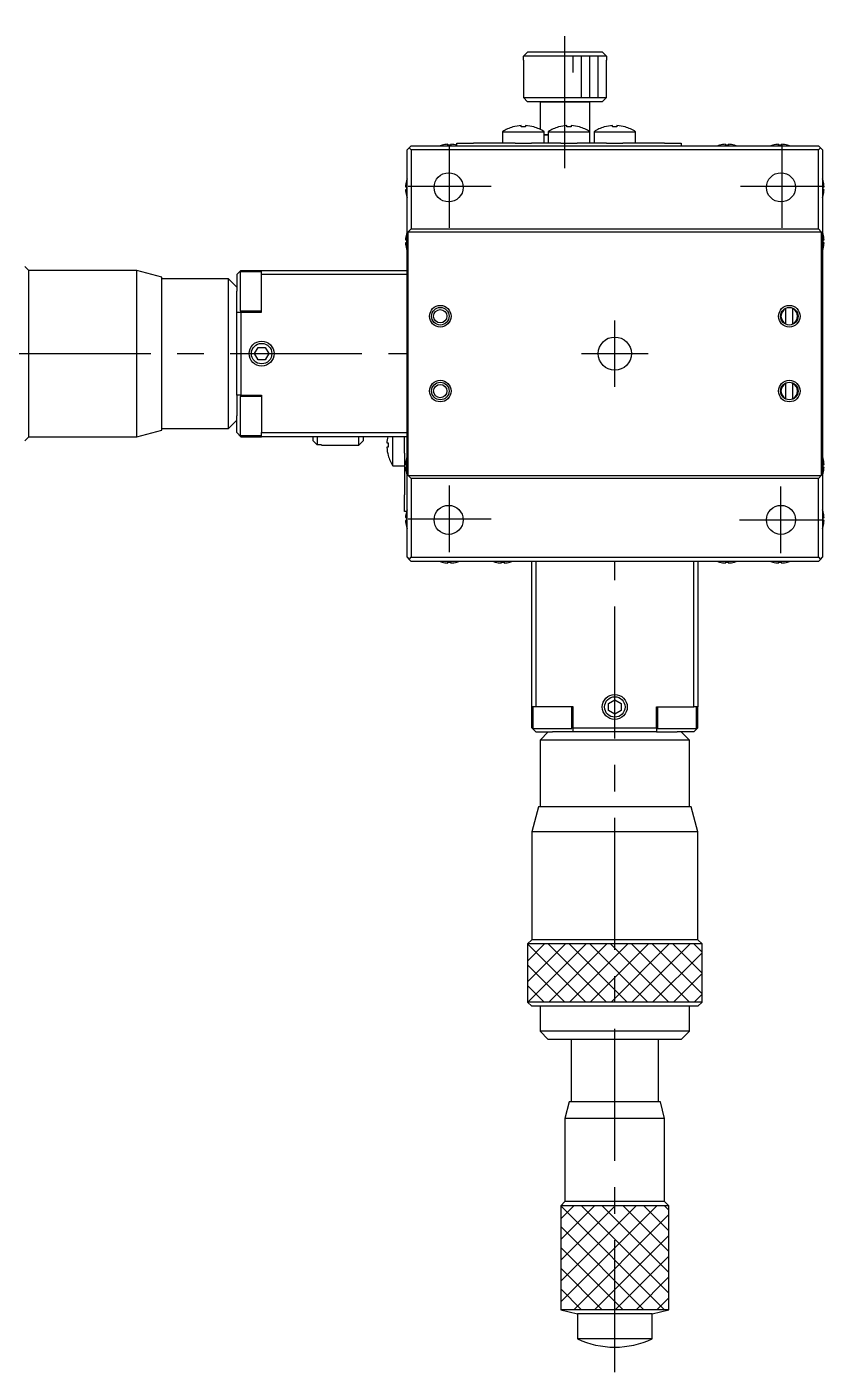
# Model space of a CAD drawing. Extents: x 0 to 392, y -8 to 269.
# Drawn here: x 296.2 to 392.1, y 58.9 to 220.7 of the extents above; entities that cross this region are included whole.
import ezdxf

# ---------------------------------------------------------------- set-up
doc = ezdxf.new("R2010")
doc.units = 0
doc.header["$LTSCALE"] = 0.5
doc.linetypes.add('CENTER', pattern=[50.8, 31.75, -6.35, 6.35, -6.35])
for name, color, linetype in [('MSM_CENTER', 1, 'CENTER'), ('MSM_CONTINUOUS', 7, 'CONTINUOUS'), ('MSM_NARROW', 5, 'CONTINUOUS')]:
    doc.layers.add(name, color=color, linetype=linetype)

msp = doc.modelspace()

# ---------------------------------------------------------------- linework, layer by layer
at = {"layer": 'MSM_CENTER'}
for p, q in [((360.905071, 203.65), (360.905071, 220.65)), ((347.030071, 196.475), (347.030071, 206.475)), ((387.030071, 196.475), (387.030071, 206.475)), ((342.030071, 201.475), (352.030071, 201.475)), ((382.030071, 201.475), (392.030071, 201.475)), ((366.905071, 177.35), (366.905071, 185.35)), ((244.405071, 181.35), (341.905071, 181.35)), ((362.905071, 181.35), (370.905071, 181.35)), ((347.030071, 157.475), (347.030071, 165.475)), ((386.905071, 157.35), (386.905071, 165.35)), ((342.030071, 161.475), (352.030071, 161.475)), ((381.905071, 161.35), (391.905071, 161.35)), ((366.905071, 58.85), (366.905071, 156.35))]:
    msp.add_line(p, q, dxfattribs=at)
at = {"layer": 'MSM_CONTINUOUS'}
for p, q in [((355.921096, 217.15), (356.422884, 217.65)), ((365.889045, 217.15), (355.921096, 217.15)), ((355.921096, 216.65), (355.921096, 217.15)), ((356.422884, 217.65), (365.387258, 217.65)), ((365.387258, 217.65), (365.889045, 217.15)), ((365.889045, 217.15), (365.889045, 216.65)), ((355.905071, 216.65), (355.905071, 212.15)), ((355.905071, 216.65), (355.921096, 216.65)), ((365.889045, 216.65), (365.905071, 216.65)), ((365.905071, 212.15), (365.905071, 216.65)), ((355.905071, 212.15), (356.405071, 211.65)), ((355.905071, 212.15), (365.905071, 212.15)), ((365.405071, 211.65), (365.905071, 212.15)), ((365.405071, 211.65), (356.405071, 211.65)), ((357.905071, 211.65), (356.405071, 211.65)), ((357.905071, 211.65), (357.905071, 208.331129)), ((357.905071, 211.65), (363.905071, 211.65)), ((363.905071, 211.65), (357.905071, 211.65)), ((363.905071, 208.041657), (363.905071, 211.65)), ((365.405071, 211.65), (363.905071, 211.65)), ((355.645071, 208.612581), (355.645071, 208.784953)), ((356.165071, 208.784953), (356.165071, 208.612581)), ((361.145071, 208.612581), (361.145071, 208.784953)), ((361.665071, 208.784953), (361.665071, 208.612581)), ((366.645071, 208.612581), (366.645071, 208.784953)), ((367.165071, 208.784953), (367.165071, 208.612581)), ((353.405071, 208.041657), (353.405071, 206.65)), ((353.405071, 208.041657), (355.905071, 208.041657)), ((354.646481, 208.612581), (354.643138, 208.619436)), ((356.165071, 208.612581), (355.645071, 208.612581)), ((355.905071, 208.041657), (358.405071, 208.041657)), ((357.167003, 208.619436), (357.16366, 208.612581)), ((358.405071, 206.65), (358.405071, 208.041657)), ((358.405071, 207.65), (358.905071, 207.65)), ((358.905071, 207.65), (358.405071, 207.65)), ((358.905071, 208.041657), (358.905071, 206.65)), ((358.905071, 208.041657), (361.405071, 208.041657)), ((360.146481, 208.612581), (360.143138, 208.619436)), ((361.665071, 208.612581), (361.145071, 208.612581)), ((361.405071, 208.041657), (363.905071, 208.041657)), ((362.667003, 208.619436), (362.66366, 208.612581)), ((363.905071, 206.65), (363.905071, 208.041657)), ((364.405071, 208.041657), (364.405071, 206.65)), ((364.405071, 208.041657), (366.905071, 208.041657)), ((365.646481, 208.612581), (365.643138, 208.619436)), ((367.165071, 208.612581), (366.645071, 208.612581)), ((366.905071, 208.041657), (369.405071, 208.041657)), ((368.167003, 208.619436), (368.16366, 208.612581)), ((369.405071, 206.65), (369.405071, 208.041657)), ((342.155071, 206.1), (341.905071, 205.85)), ((341.905071, 190.85), (341.905071, 205.85)), ((342.405071, 206.35), (342.155071, 206.1)), ((342.405071, 205.85), (342.155071, 206.1)), ((342.405071, 206.35), (391.405071, 206.35)), ((391.405071, 205.85), (342.405071, 205.85)), ((342.405071, 205.85), (342.405071, 196.35)), ((346.118709, 206.419522), (346.116455, 206.424144)), ((346.825071, 206.419522), (346.825071, 206.539859)), ((347.185071, 206.419522), (346.825071, 206.419522)), ((347.185071, 206.539859), (347.185071, 206.419522)), ((347.893686, 206.424144), (347.891432, 206.419522)), ((347.905071, 206.65), (349.905071, 206.65)), ((347.905071, 206.35), (347.905071, 206.65)), ((354.830071, 206.65), (349.905071, 206.65)), ((354.925275, 206.65), (354.830071, 206.65)), ((354.925275, 206.65), (355.905071, 206.65)), ((355.905071, 206.65), (356.884866, 206.65)), ((356.980071, 206.65), (356.884866, 206.65)), ((360.330071, 206.65), (356.980071, 206.65)), ((360.425275, 206.65), (360.330071, 206.65)), ((360.425275, 206.65), (361.405071, 206.65)), ((361.405071, 206.65), (362.384866, 206.65)), ((362.480071, 206.65), (362.384866, 206.65)), ((365.830071, 206.65), (362.480071, 206.65)), ((365.925275, 206.65), (365.830071, 206.65)), ((365.925275, 206.65), (366.905071, 206.65)), ((366.905071, 206.65), (367.884866, 206.65)), ((367.980071, 206.65), (367.884866, 206.65)), ((372.905071, 206.65), (367.980071, 206.65)), ((372.905071, 206.65), (374.905071, 206.65)), ((374.905071, 206.65), (374.905071, 206.35)), ((379.518709, 206.419522), (379.516455, 206.424144)), ((380.225071, 206.419522), (380.225071, 206.539859)), ((380.585071, 206.419522), (380.225071, 206.419522)), ((380.585071, 206.539859), (380.585071, 206.419522)), ((381.293686, 206.424144), (381.291432, 206.419522)), ((385.918709, 206.419522), (385.916455, 206.424144)), ((386.625071, 206.419522), (386.625071, 206.539859)), ((386.985071, 206.419522), (386.625071, 206.419522)), ((386.985071, 206.539859), (386.985071, 206.419522)), ((387.693686, 206.424144), (387.691432, 206.419522)), ((391.655071, 206.1), (391.405071, 206.35)), ((391.655071, 206.1), (391.405071, 205.85)), ((391.405071, 196.35), (391.405071, 205.85)), ((391.905071, 205.85), (391.655071, 206.1)), ((391.905071, 205.85), (391.905071, 182.849995)), ((341.715212, 201.43), (341.835549, 201.43)), ((341.835549, 201.07), (341.715212, 201.07)), ((341.830926, 202.138616), (341.835549, 202.136361)), ((341.835549, 201.43), (341.835549, 201.07)), ((391.974592, 202.136361), (391.979215, 202.138616)), ((391.974592, 201.07), (391.974592, 201.43)), ((391.974592, 201.43), (392.094929, 201.43)), ((392.094929, 201.07), (391.974592, 201.07)), ((341.835549, 200.363639), (341.830926, 200.361384)), ((391.979215, 200.361384), (391.974592, 200.363639)), ((342.055071, 196), (342.405071, 196.35)), ((342.055071, 196), (391.755071, 196)), ((342.055071, 166.7), (342.055071, 196)), ((342.405071, 196.35), (391.405071, 196.35)), ((391.405071, 196.35), (391.755071, 196)), ((391.755071, 196), (391.755071, 166.7)), ((341.715212, 195.03), (341.835549, 195.03)), ((341.835549, 194.67), (341.715212, 194.67)), ((341.830926, 195.738616), (341.835549, 195.736361)), ((341.835549, 195.03), (341.835549, 194.67)), ((391.974592, 195.736361), (391.979215, 195.738616)), ((391.974592, 194.67), (391.974592, 195.03)), ((391.974592, 195.03), (392.094929, 195.03)), ((392.094929, 194.67), (391.974592, 194.67)), ((341.835549, 193.963639), (341.830926, 193.961384)), ((391.979215, 193.961384), (391.974592, 193.963639)), ((296.405071, 191.35), (295.905071, 191.85)), ((309.405071, 191.35), (296.405071, 191.35)), ((296.405071, 181.35014), (296.405071, 191.35)), ((312.405071, 190.55), (309.405071, 191.35)), ((309.405071, 181.35014), (309.405071, 191.35)), ((321.905071, 191.35), (321.405071, 190.85)), ((324.405071, 191.2), (321.805071, 191.2)), ((321.805071, 191.2), (321.805071, 186.5)), ((321.905071, 191.35), (324.405071, 191.35)), ((324.405071, 190.85), (324.405071, 191.35)), ((324.405071, 191.35), (341.905071, 191.35)), ((312.405071, 181.350129), (312.405071, 190.55)), ((320.405071, 190.35), (312.405071, 190.35)), ((321.405071, 189.35), (320.405071, 190.35)), ((320.405071, 181.350126), (320.405071, 190.35)), ((321.405071, 190.85), (321.405071, 188.85)), ((324.405071, 186.35), (324.405071, 190.85)), ((341.905071, 190.85), (324.405071, 190.85)), ((341.905071, 182.849995), (341.905071, 190.85)), ((341.905071, 182.849995), (341.905071, 190.85)), ((321.405071, 186.35), (321.405071, 188.85)), ((321.405071, 186.35), (321.905071, 186.35)), ((321.405071, 176.35), (321.405071, 186.35)), ((321.805071, 186.5), (324.405071, 186.5)), ((321.905071, 186.35), (324.405071, 186.35)), ((321.905071, 186.35), (321.905071, 176.35)), ((387.505071, 186.848389), (387.505071, 186.766515)), ((387.505071, 184.933485), (387.505071, 186.766515)), ((388.305071, 186.766515), (388.305071, 186.848389)), ((388.305071, 186.766515), (388.305071, 184.933485)), ((387.505071, 184.933485), (387.505071, 184.851611)), ((388.305071, 184.851611), (388.305071, 184.933485)), ((341.905071, 182.65), (341.905071, 182.849995)), ((341.905071, 182.65), (341.905071, 182.849995)), ((391.905071, 182.849995), (391.905071, 182.649995)), ((296.405071, 171.35), (296.405071, 181.35014)), ((309.405071, 171.35), (309.405071, 181.35014)), ((312.405071, 172.15), (312.405071, 181.350129)), ((320.405071, 172.35), (320.405071, 181.350126)), ((323.539045, 181.35), (323.972058, 182.1)), ((323.972058, 180.6), (323.539045, 181.35)), ((323.972058, 182.1), (324.838083, 182.1)), ((324.838083, 182.1), (325.271096, 181.35)), ((325.271096, 181.35), (324.838083, 180.6)), ((341.905071, 180.05), (341.905071, 182.65)), ((341.905071, 180.05), (341.905071, 182.65)), ((391.905071, 182.649995), (391.905071, 180.050005)), ((324.838083, 180.6), (323.972058, 180.6)), ((341.905071, 179.850005), (341.905071, 180.05)), ((341.905071, 179.850005), (341.905071, 180.05)), ((341.905071, 171.85), (341.905071, 179.850005)), ((341.905071, 171.85), (341.905071, 179.850005)), ((391.905071, 180.050005), (391.905071, 179.850005)), ((391.905071, 179.850005), (391.905071, 156.85)), ((387.505071, 177.848389), (387.505071, 177.766515)), ((387.505071, 175.933485), (387.505071, 177.766515)), ((388.305071, 177.766515), (388.305071, 177.848389)), ((388.305071, 177.766515), (388.305071, 175.933485)), ((321.405071, 176.35), (321.405071, 173.85)), ((321.905071, 176.35), (321.405071, 176.35)), ((324.405071, 176.2), (321.805071, 176.2)), ((321.805071, 176.2), (321.805071, 171.5)), ((321.905071, 176.35), (324.405071, 176.35)), ((324.405071, 176.35), (324.405071, 171.85)), ((387.505071, 175.933485), (387.505071, 175.851611)), ((388.305071, 175.851611), (388.305071, 175.933485)), ((320.405071, 172.35), (321.405071, 173.35)), ((321.405071, 171.85), (321.405071, 173.85)), ((309.405071, 171.35), (312.405071, 172.15)), ((312.405071, 172.35), (320.405071, 172.35)), ((321.405071, 171.85), (321.905071, 171.35)), ((324.405071, 171.85), (341.905071, 171.85)), ((324.405071, 171.35), (324.405071, 171.85)), ((341.905071, 156.85), (341.905071, 171.85)), ((295.905071, 170.85), (296.405071, 171.35)), ((296.405071, 171.35), (309.405071, 171.35)), ((321.805071, 171.5), (324.405071, 171.5)), ((321.905071, 171.35), (324.405071, 171.35)), ((341.905071, 171.35), (324.405071, 171.35)), ((330.605071, 170.867813), (330.605071, 171.35)), ((331.105071, 170.366026), (330.605071, 170.867813)), ((331.105071, 171.35), (331.105071, 170.366026)), ((331.605071, 170.366026), (331.105071, 170.366026)), ((331.605071, 170.35), (331.605071, 170.366026)), ((331.605071, 170.35), (336.105071, 170.35)), ((336.105071, 170.35), (336.105071, 171.35)), ((336.105071, 170.35), (336.605071, 170.85)), ((336.605071, 171.35), (336.605071, 170.85)), ((336.605071, 171.35), (336.605071, 170.85)), ((339.470118, 170.61), (339.64249, 170.61)), ((339.64249, 170.09), (339.470118, 170.09)), ((339.64249, 170.61), (339.64249, 170.09)), ((340.213413, 170.35), (340.213413, 171.35)), ((340.213413, 167.85), (340.213413, 170.35)), ((341.605071, 171.35), (341.605071, 171.329796)), ((341.605071, 170.35), (341.605071, 171.329796)), ((341.605071, 169.370204), (341.605071, 170.35)), ((339.64249, 169.09141), (339.635635, 169.088067)), ((341.605071, 169.370204), (341.605071, 169.275)), ((341.605071, 169.275), (341.605071, 164.35)), ((341.830926, 168.738616), (341.835549, 168.736361)), ((391.974592, 168.736361), (391.979215, 168.738616)), ((340.213413, 167.85), (341.605071, 167.85)), ((341.715212, 168.03), (341.835549, 168.03)), ((341.835549, 167.67), (341.715212, 167.67)), ((341.835549, 166.963639), (341.830926, 166.961384)), ((341.835549, 168.03), (341.835549, 167.67)), ((342.055071, 166.7), (391.755071, 166.7)), ((342.405071, 166.35), (342.055071, 166.7)), ((391.755071, 166.7), (391.405071, 166.35)), ((391.974592, 167.67), (391.974592, 168.03)), ((391.974592, 168.03), (392.094929, 168.03)), ((392.094929, 167.67), (391.974592, 167.67)), ((391.979215, 166.961384), (391.974592, 166.963639)), ((391.405071, 166.35), (342.405071, 166.35)), ((342.405071, 166.35), (342.405071, 156.85)), ((391.405071, 156.85), (391.405071, 166.35)), ((341.605071, 162.35), (341.605071, 164.35)), ((341.83424, 162.35), (341.605071, 162.35)), ((341.830926, 162.338616), (341.835549, 162.336361)), ((391.974592, 162.336361), (391.979215, 162.338616)), ((341.715212, 161.63), (341.835549, 161.63)), ((341.835549, 161.27), (341.715212, 161.27)), ((341.835549, 160.563639), (341.830926, 160.561384)), ((341.835549, 161.63), (341.835549, 161.27)), ((391.974592, 161.27), (391.974592, 161.63)), ((391.974592, 161.63), (392.094929, 161.63)), ((392.094929, 161.27), (391.974592, 161.27)), ((391.979215, 160.561384), (391.974592, 160.563639)), ((341.905071, 156.85), (342.155071, 156.6)), ((342.155071, 156.6), (342.405071, 156.85)), ((342.155071, 156.6), (342.405071, 156.35)), ((342.405071, 156.85), (391.405071, 156.85)), ((391.405071, 156.35), (342.405071, 156.35)), ((346.116455, 156.275856), (346.118709, 156.280478)), ((346.825071, 156.160141), (346.825071, 156.280478)), ((346.825071, 156.280478), (347.185071, 156.280478)), ((347.185071, 156.280478), (347.185071, 156.160141)), ((347.891432, 156.280478), (347.893686, 156.275856)), ((352.516455, 156.275856), (352.518709, 156.280478)), ((353.225071, 156.160141), (353.225071, 156.280478)), ((353.225071, 156.280478), (353.585071, 156.280478)), ((353.585071, 156.280478), (353.585071, 156.160141)), ((354.291432, 156.280478), (354.293686, 156.275856)), ((356.905071, 138.85), (356.905071, 156.35)), ((357.405071, 156.35), (357.405071, 138.85)), ((376.405071, 138.85), (376.405071, 156.35)), ((376.905071, 156.35), (376.905071, 138.85)), ((379.516455, 156.275856), (379.518709, 156.280478)), ((380.225071, 156.160141), (380.225071, 156.280478)), ((380.225071, 156.280478), (380.585071, 156.280478)), ((380.585071, 156.280478), (380.585071, 156.160141)), ((381.291432, 156.280478), (381.293686, 156.275856)), ((385.916455, 156.275856), (385.918709, 156.280478)), ((386.625071, 156.160141), (386.625071, 156.280478)), ((386.625071, 156.280478), (386.985071, 156.280478)), ((386.985071, 156.280478), (386.985071, 156.160141)), ((387.691432, 156.280478), (387.693686, 156.275856)), ((391.405071, 156.85), (391.655071, 156.6)), ((391.405071, 156.35), (391.655071, 156.6)), ((391.655071, 156.6), (391.905071, 156.85)), ((366.155071, 139.283013), (366.905071, 139.716025)), ((366.155071, 138.416987), (366.155071, 139.283013)), ((366.905071, 139.716025), (367.655071, 139.283013)), ((367.655071, 139.283013), (367.655071, 138.416987)), ((356.905071, 136.35), (356.905071, 138.85)), ((357.405071, 138.85), (356.905071, 138.85)), ((357.055071, 138.85), (357.055071, 136.25)), ((361.905071, 138.85), (357.405071, 138.85)), ((361.755071, 136.25), (361.755071, 138.85)), ((361.905071, 136.35), (361.905071, 138.85)), ((366.905071, 137.983975), (366.155071, 138.416987)), ((367.655071, 138.416987), (366.905071, 137.983975)), ((371.905071, 136.35), (371.905071, 138.85)), ((371.905071, 138.85), (376.405071, 138.85)), ((372.055071, 138.85), (372.055071, 136.25)), ((376.905071, 138.85), (376.405071, 138.85)), ((376.755071, 136.25), (376.755071, 138.85)), ((376.905071, 136.35), (376.905071, 138.85)), ((356.905071, 136.35), (357.405071, 135.85)), ((357.055071, 136.25), (361.755071, 136.25)), ((361.905071, 135.85), (361.905071, 136.35)), ((361.905071, 136.35), (371.905071, 136.35)), ((371.905071, 136.35), (371.905071, 135.85)), ((372.055071, 136.25), (376.755071, 136.25)), ((376.405071, 135.85), (376.905071, 136.35)), ((357.405071, 135.85), (359.405071, 135.85)), ((358.905071, 135.85), (357.905071, 134.85)), ((357.905071, 134.85), (357.905071, 126.85)), ((366.904944, 134.85), (357.905071, 134.85)), ((361.905071, 135.85), (359.405071, 135.85)), ((371.905071, 135.85), (361.905071, 135.85)), ((375.905071, 134.85), (366.904944, 134.85)), ((371.905071, 135.85), (374.405071, 135.85)), ((376.405071, 135.85), (374.405071, 135.85)), ((375.905071, 134.85), (374.905071, 135.85)), ((375.905071, 126.85), (375.905071, 134.85)), ((357.705071, 126.85), (356.905071, 123.85)), ((366.904942, 126.85), (357.705071, 126.85)), ((376.105071, 126.85), (366.904942, 126.85)), ((376.905071, 123.85), (376.105071, 126.85)), ((356.905071, 123.85), (356.905071, 110.85)), ((366.90493, 123.85), (356.905071, 123.85)), ((376.905071, 123.85), (366.90493, 123.85)), ((376.905071, 110.85), (376.905071, 123.85)), ((356.905071, 110.85), (356.405071, 110.35)), ((356.405071, 110.35), (356.405071, 103.35)), ((366.904923, 110.35), (356.405071, 110.35)), ((366.90493, 110.85), (356.905071, 110.85)), ((377.405071, 110.35), (366.904923, 110.35)), ((376.905071, 110.85), (366.90493, 110.85)), ((377.405071, 110.35), (376.905071, 110.85)), ((377.405071, 103.35), (377.405071, 110.35)), ((356.405071, 103.35), (356.905071, 102.85)), ((366.904923, 103.35), (356.405071, 103.35)), ((366.90493, 102.85), (356.905071, 102.85)), ((357.905071, 102.85), (357.905071, 99.85)), ((377.405071, 103.35), (366.904923, 103.35)), ((376.905071, 102.85), (366.90493, 102.85)), ((375.905071, 99.85), (375.905071, 102.85)), ((376.905071, 102.85), (377.405071, 103.35)), ((357.905071, 99.85), (358.905071, 98.85)), ((366.904944, 99.85), (357.905071, 99.85)), ((366.904958, 98.85), (358.905071, 98.85)), ((361.655071, 98.85), (361.655071, 91.35)), ((375.905071, 99.85), (366.904944, 99.85)), ((374.905071, 98.85), (366.904958, 98.85)), ((372.155071, 91.35), (372.155071, 98.85)), ((374.905071, 98.85), (375.905071, 99.85)), ((361.405071, 91.35), (360.905071, 89.35)), ((366.904993, 91.35), (361.405071, 91.35)), ((372.405071, 91.35), (366.904993, 91.35)), ((372.905071, 89.35), (372.405071, 91.35)), ((360.905071, 89.35), (360.905071, 79.35)), ((366.904986, 89.35), (360.905071, 89.35)), ((372.905071, 89.35), (366.904986, 89.35)), ((372.905071, 79.35), (372.905071, 89.35)), ((360.905071, 79.35), (360.405071, 78.85)), ((366.904986, 79.35), (360.905071, 79.35)), ((372.905071, 79.35), (366.904986, 79.35)), ((373.405071, 78.85), (372.905071, 79.35)), ((360.405071, 78.85), (360.405071, 66.35)), ((366.904979, 78.85), (360.405071, 78.85)), ((373.405071, 78.85), (366.904979, 78.85)), ((373.405071, 66.35), (373.405071, 78.85)), ((360.405071, 66.35), (362.405071, 65.85)), ((366.904979, 66.35), (360.405071, 66.35)), ((373.405071, 66.35), (366.904979, 66.35)), ((371.405071, 65.85), (373.405071, 66.35)), ((362.405071, 65.85), (362.405071, 62.863167)), ((366.905007, 65.85), (362.405071, 65.85)), ((371.405071, 65.85), (366.905007, 65.85)), ((371.405071, 62.863167), (371.405071, 65.85)), ((366.905007, 62.863167), (362.405071, 62.863167)), ((371.405071, 62.863167), (366.905007, 62.863167))]:
    msp.add_line(p, q, dxfattribs=at)
for centre, radius in [((346.905071, 201.35), 1.75), ((386.905071, 201.35), 1.75), ((345.905071, 185.85), 1.0565), ((345.905071, 185.85), 0.8), ((387.905071, 185.85), 1.0565), ((366.905071, 181.35), 2), ((324.405071, 181.35), 1.2295), ((345.905071, 176.85), 1.0565), ((345.905071, 176.85), 0.8), ((387.905071, 176.85), 1.0565), ((346.905071, 161.35), 1.75), ((386.905071, 161.35), 1.75), ((366.905071, 138.85), 1.2295)]:
    msp.add_circle(centre, radius, dxfattribs=at)
for centre, radius, start, end in [((355.905071, 204.3), 4.492483, 93.317816, 106.26943), ((355.905071, 204.3), 4.492483, 73.73057, 86.682184), ((361.405071, 204.3), 4.492483, 93.317816, 106.26943), ((361.405071, 204.3), 4.492483, 73.73057, 86.682184), ((366.905071, 204.3), 4.492483, 93.317816, 106.26943), ((366.905071, 204.3), 4.492483, 73.73057, 86.682184), ((355.905071, 204.3), 4.5, 106.285843, 123.748989), ((355.905071, 204.3), 4.5, 56.251011, 73.714157), ((361.405071, 204.3), 4.5, 106.285843, 123.748989), ((361.405071, 204.3), 4.5, 56.251011, 73.714157), ((366.905071, 204.3), 4.5, 106.285843, 123.748989), ((366.905071, 204.3), 4.5, 56.251011, 73.714157), ((347.005071, 203.35), 3.2, 106.122533, 110.364135), ((347.005071, 203.35), 3.194933, 93.229709, 106.106712), ((347.005071, 203.35), 3.194933, 73.893288, 86.770291), ((380.405071, 203.35), 3.2, 106.122533, 110.364135), ((380.405071, 203.35), 3.194933, 93.229709, 106.106712), ((380.405071, 203.35), 3.194933, 73.893288, 86.770291), ((380.405071, 203.35), 3.2, 69.635865, 73.877467), ((386.805071, 203.35), 3.2, 106.122533, 110.364135), ((386.805071, 203.35), 3.194933, 93.229709, 106.106712), ((386.805071, 203.35), 3.194933, 73.893288, 86.770291), ((386.805071, 203.35), 3.2, 69.635865, 73.877467), ((344.905071, 201.25), 3.2, 159.635865, 163.877467), ((388.905071, 201.25), 3.2, 16.122533, 20.364135), ((344.905071, 201.25), 3.194933, 163.893288, 176.770291), ((344.905071, 201.25), 3.194933, 183.229709, 196.106712), ((388.905071, 201.25), 3.194933, 3.229709, 16.106712), ((388.905071, 201.25), 3.194933, 343.893288, 356.770291), ((344.905071, 201.25), 3.2, 196.122533, 200.364135), ((388.905071, 201.25), 3.2, 339.635865, 343.877467), ((344.905071, 194.85), 3.2, 159.635865, 163.877467), ((388.905071, 194.85), 3.2, 16.122533, 20.364135), ((344.905071, 194.85), 3.194933, 163.893288, 176.770291), ((344.905071, 194.85), 3.194933, 183.229709, 196.106712), ((388.905071, 194.85), 3.194933, 3.229709, 16.106712), ((388.905071, 194.85), 3.194933, 343.893288, 356.770291), ((344.905071, 194.85), 3.2, 196.122533, 200.364135), ((388.905071, 194.85), 3.2, 339.635865, 343.877467), ((387.905071, 185.85), 1, 113.578178, 246.421822), ((387.905071, 185.85), 1, 293.578178, 66.421822), ((387.905071, 176.85), 1, 113.578178, 246.421822), ((387.905071, 176.85), 1, 293.578178, 66.421822), ((343.955071, 170.35), 4.492483, 167.138559, 176.682184), ((343.955071, 170.35), 4.492483, 183.317816, 196.26943), ((343.955071, 170.35), 4.5, 196.285843, 213.748989), ((344.905071, 167.85), 3.194933, 163.893288, 176.770291), ((344.905071, 167.85), 3.2, 159.635865, 163.877467), ((388.905071, 167.85), 3.2, 16.122533, 20.364135), ((388.905071, 167.85), 3.194933, 3.229709, 16.106712), ((344.905071, 167.85), 3.194933, 183.229709, 196.106712), ((344.905071, 167.85), 3.2, 196.122533, 200.364135), ((388.905071, 167.85), 3.2, 339.635865, 343.877467), ((388.905071, 167.85), 3.194933, 343.893288, 356.770291), ((344.905071, 161.45), 3.194933, 163.893288, 176.770291), ((344.905071, 161.45), 3.2, 159.635865, 163.877467), ((388.905071, 161.45), 3.2, 16.122533, 20.364135), ((388.905071, 161.45), 3.194933, 3.229709, 16.106712), ((344.905071, 161.45), 3.194933, 183.229709, 196.106712), ((344.905071, 161.45), 3.2, 196.122533, 200.364135), ((388.905071, 161.45), 3.2, 339.635865, 343.877467), ((388.905071, 161.45), 3.194933, 343.893288, 356.770291), ((347.005071, 159.35), 3.2, 249.635865, 253.877467), ((347.005071, 159.35), 3.194933, 253.893288, 266.770291), ((347.005071, 159.35), 3.194933, 273.229709, 286.106712), ((347.005071, 159.35), 3.2, 286.122533, 290.364135), ((353.405071, 159.35), 3.2, 249.635865, 253.877467), ((353.405071, 159.35), 3.194933, 253.893288, 266.770291), ((353.405071, 159.35), 3.194933, 273.229709, 286.106712), ((353.405071, 159.35), 3.2, 286.122533, 290.364135), ((380.405071, 159.35), 3.2, 249.635865, 253.877467), ((380.405071, 159.35), 3.194933, 253.893288, 266.770291), ((380.405071, 159.35), 3.194933, 273.229709, 286.106712), ((380.405071, 159.35), 3.2, 286.122533, 290.364135), ((386.805071, 159.35), 3.2, 249.635865, 253.877467), ((386.805071, 159.35), 3.194933, 253.893288, 266.770291), ((386.805071, 159.35), 3.194933, 273.229709, 286.106712), ((386.805071, 159.35), 3.2, 286.122533, 290.364135), ((366.905071, 72.35), 10.5, 244.623066, 270), ((366.905071, 72.35), 10.5, 270, 295.376934)]:
    msp.add_arc(centre, radius, start, end, dxfattribs=at)
at = {"layer": 'MSM_NARROW'}
for p, q in [((361.905071, 215.15), (361.905071, 217.15)), ((362.905071, 212.15), (362.905071, 217.15)), ((363.905071, 212.15), (363.905071, 217.15)), ((364.905071, 212.15), (364.905071, 217.15)), ((360.960142, 110.35), (356.405071, 105.794929)), ((358.460142, 110.35), (356.405071, 108.294929)), ((356.405071, 110.344929), (363.4, 103.35)), ((363.460142, 110.35), (356.460142, 103.35)), ((358.9, 110.35), (365.9, 103.35)), ((365.960142, 110.35), (358.960142, 103.35)), ((361.4, 110.35), (368.4, 103.35)), ((368.460142, 110.35), (361.460142, 103.35)), ((363.9, 110.35), (370.9, 103.35)), ((370.960142, 110.35), (363.960142, 103.35)), ((366.4, 110.35), (373.4, 103.35)), ((373.460142, 110.35), (366.460142, 103.35)), ((368.9, 110.35), (375.9, 103.35)), ((375.960142, 110.35), (368.960142, 103.35)), ((371.4, 110.35), (377.405071, 104.344929)), ((373.9, 110.35), (377.405071, 106.844929)), ((376.4, 110.35), (377.405071, 109.344929)), ((377.405071, 109.294929), (371.460142, 103.35)), ((356.405071, 107.844929), (360.9, 103.35)), ((377.405071, 106.794929), (373.960142, 103.35)), ((356.405071, 105.344929), (358.4, 103.35)), ((377.405071, 104.294929), (376.460142, 103.35)), ((371.960142, 78.85), (360.405071, 67.294929)), ((369.460142, 78.85), (360.405071, 69.794929)), ((366.960142, 78.85), (360.405071, 72.294929)), ((364.460142, 78.85), (360.405071, 74.794929)), ((361.960142, 78.85), (360.405071, 77.294929)), ((360.405071, 78.844929), (372.9, 66.35)), ((373.405071, 77.794929), (361.960142, 66.35)), ((362.9, 78.85), (373.405071, 68.344929)), ((365.4, 78.85), (373.405071, 70.844929)), ((367.9, 78.85), (373.405071, 73.344929)), ((370.4, 78.85), (373.405071, 75.844929)), ((372.9, 78.85), (373.405071, 78.344929)), ((360.405071, 76.344929), (370.4, 66.35)), ((373.405071, 75.294929), (364.460142, 66.35)), ((360.405071, 73.844929), (367.9, 66.35)), ((360.405071, 71.344929), (365.4, 66.35)), ((373.405071, 72.794929), (366.960142, 66.35)), ((373.405071, 70.294929), (369.460142, 66.35)), ((360.405071, 68.844929), (362.9, 66.35)), ((373.405071, 67.794929), (371.960142, 66.35))]:
    msp.add_line(p, q, dxfattribs=at)
for centre, radius in [((345.905071, 185.85), 1.3), ((387.905071, 185.85), 1.3), ((324.405071, 181.35), 1.5), ((345.905071, 176.85), 1.3), ((387.905071, 176.85), 1.3), ((366.905071, 138.85), 1.5)]:
    msp.add_circle(centre, radius, dxfattribs=at)

doc.saveas('drawing.dxf')
